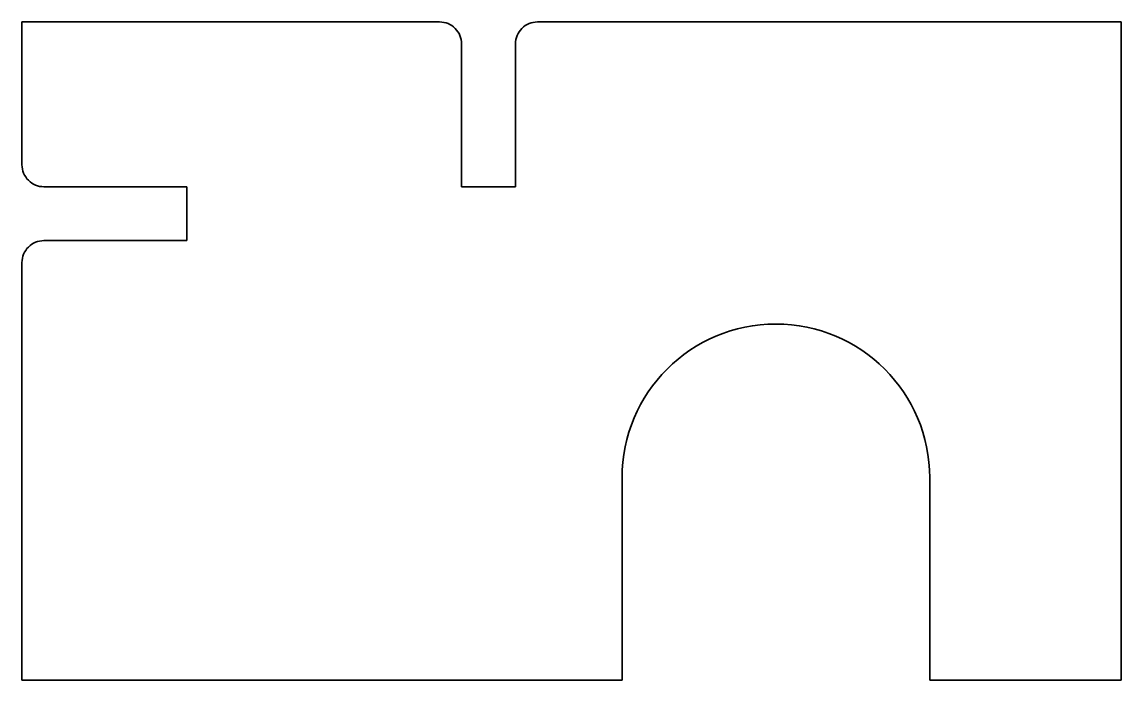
# Model space of a CAD drawing. Extents: x 247 to 347, y 180 to 240.
import ezdxf

# ---------------------------------------------------------------- set-up
doc = ezdxf.new("R2010")
doc.units = 0

msp = doc.modelspace()

# ---------------------------------------------------------------- linework, layer by layer
at = {"color": 7, "lineweight": 35}
for p, q in [((247, 239.949997), (285, 239.949997)), ((247, 239.949997), (247, 226.949997)), ((293.899994, 239.949997), (347, 239.949997)), ((347, 180.050003), (347, 239.949997)), ((287, 237.949997), (287, 224.949997)), ((291.899994, 224.949997), (291.899994, 237.949997)), ((249, 224.949997), (262, 224.949997)), ((262, 224.949997), (262, 220.050003)), ((287, 224.949997), (291.899994, 224.949997)), ((262, 220.050003), (249, 220.050003)), ((247, 218.050003), (247, 180.050003)), ((301.595703, 180.050003), (301.595703, 198.454025)), ((329.595703, 198.454025), (329.595703, 180.050003)), ((247, 180.050003), (301.595703, 180.050003)), ((329.595703, 180.050003), (347, 180.050003))]:
    msp.add_line(p, q, dxfattribs=at)
for centre, radius, start, end in [((285, 237.949997), 2, 0, 90.000003), ((293.899994, 237.949997), 2, 90.000003, 180.000005), ((249, 226.949997), 2, 179.999995, 269.999997), ((249, 218.050003), 2, 90.000003, 180.000005), ((315.595703, 198.454025), 14, 0, 179.999995)]:
    msp.add_arc(centre, radius, start, end, dxfattribs=at)

doc.saveas('drawing.dxf')
